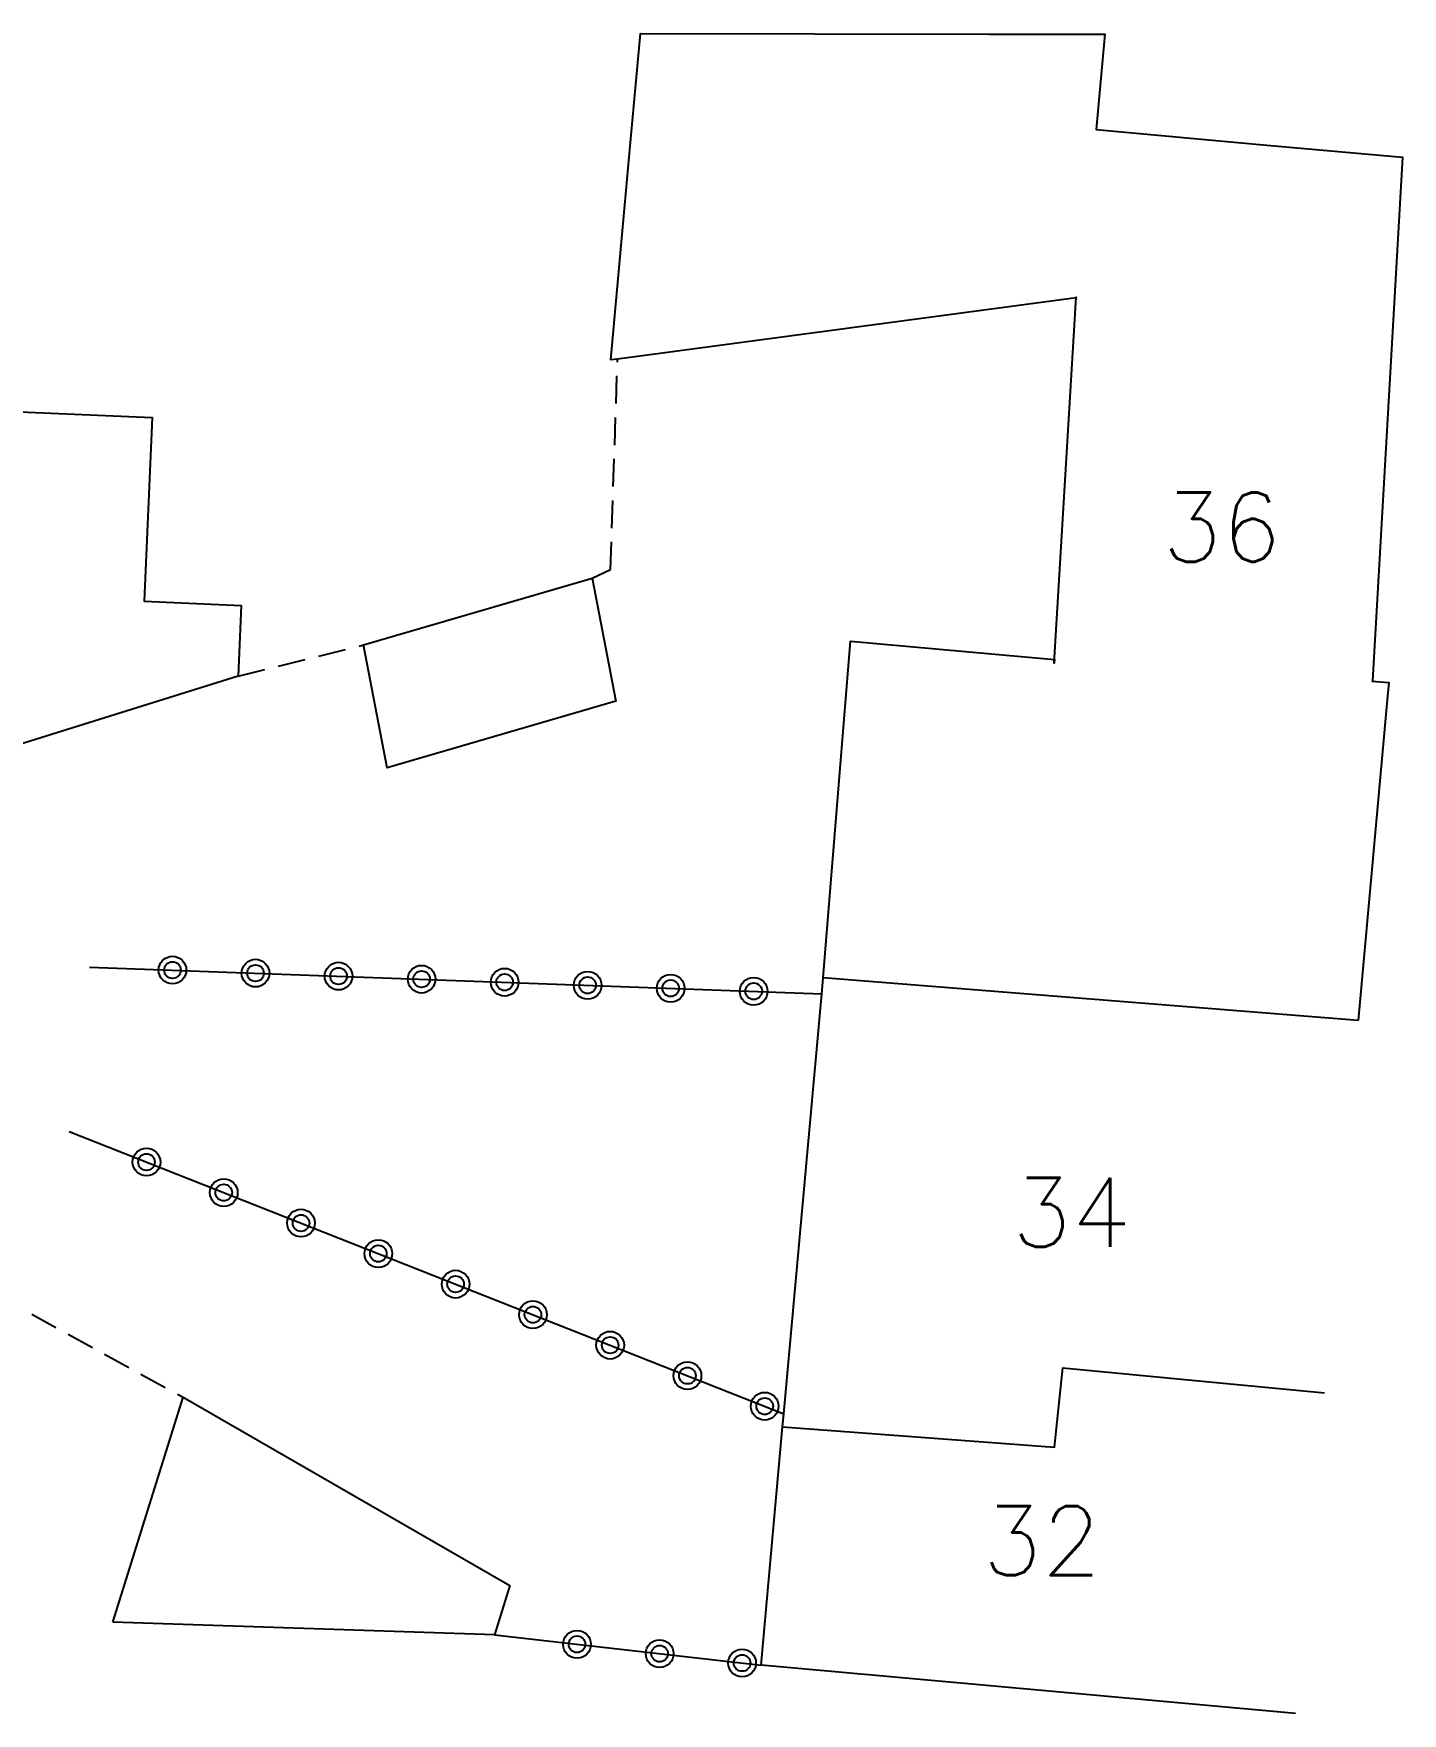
# Model space of a CAD drawing. Header units: millimetres. Extents: x 101000 to 102000, y 122000 to 122973.
# Drawn here: x 101344.87 to 101369.58, y 122261.33 to 122291.67 of the extents above; entities that cross this region are included whole.
import ezdxf
from ezdxf.enums import TextEntityAlignment as Align

# ---------------------------------------------------------------- set-up
doc = ezdxf.new("R2010")
doc.units = ezdxf.units.MM
doc.linetypes.add('DASHED', pattern=[0.75, 0.5, -0.25])
doc.layers.get('0').update_dxf_attribs({"linetype": 'CONTINUOUS'})
for name, color, linetype in [('W0101', 7, 'CONTINUOUS'), ('W0104', 1, 'CONTINUOUS'), ('W0112', 1, 'DASHED'), ('W0323', 7, 'CONTINUOUS'), ('W0991', 7, 'CONTINUOUS'), ('W1102', 7, 'CONTINUOUS')]:
    doc.layers.add(name, color=color, linetype=linetype)
doc.styles.get("Standard").update_dxf_attribs({"font": 'romans.shx', "width": 0.85})

# ---------------------------------------------------------------- blocks, each defined once
blk = doc.blocks.new('t323o')
at = {"color": 0, "linetype": 'Continuous'}
for radius in [0.25, 0.15]:
    blk.add_circle((0, 0), radius, dxfattribs=at)

msp = doc.modelspace()

# ---------------------------------------------------------------- linework, layer by layer
at = {"layer": 'W0101'}
for points in [[(101359.121, 122274.61), (101359.121, 122274.616), (101359.613, 122280.694), (101363.296, 122280.362), (101363.29, 122280.294), (101363.688, 122286.903), (101363.688, 122286.896), (101355.409, 122285.788), (101355.289, 122285.772), (101355.638, 122289.634), (101355.821, 122291.666), (101362.115, 122291.658), (101364.204, 122291.655), (101364.049, 122289.932), (101367.132, 122289.654), (101369.578, 122289.433), (101369.036, 122279.98), (101369.035, 122279.974), (101369.331, 122279.947), (101369.309, 122279.702), (101368.786, 122273.906), (101368.78, 122273.841)], [(101358.389, 122266.504), (101358.41, 122266.741), (101359.095, 122274.325), (101359.121, 122274.61)], [(101367.651, 122261.329), (101361.738, 122261.863), (101358.001, 122262.2), (101358.389, 122266.504)]]:
    msp.add_lwpolyline(points, dxfattribs=at)
at = {"layer": 'W0104'}
msp.add_lwpolyline([(101342.936, 122284.91), (101347.007, 122284.734), (101346.864, 122281.413), (101348.614, 122281.337), (101348.559, 122280.061), (101344.224, 122278.709), (101343.926, 122280.137), (101341.366, 122280.247), (101341.257, 122277.727), (101338.368, 122277.123)], dxfattribs=at)
for points in [[(101350.821, 122280.625), (101354.949, 122281.83), (101355.376, 122279.612), (101351.248, 122278.407)], [(101346.296, 122262.978), (101347.57, 122267.038), (101353.466, 122263.636), (101353.187, 122262.746), (101346.296, 122262.978)]]:
    msp.add_lwpolyline(points, close=True, dxfattribs=at)
at = {"layer": 'W0112'}
for points in [[(101354.949, 122281.83), (101355.282, 122281.987), (101355.409, 122285.788)], [(101348.559, 122280.061), (101350.821, 122280.625)], [(101339.103, 122271.462), (101339.571, 122271.423), (101347.57, 122267.038)]]:
    msp.add_lwpolyline(points, dxfattribs=at)
at = {"layer": 'W0323'}
for points in [[(101345.875, 122274.808), (101359.095, 122274.325)], [(101345.51, 122271.837), (101358.41, 122266.741)], [(101353.187, 122262.746), (101358.001, 122262.2)]]:
    msp.add_lwpolyline(points, dxfattribs=at)
at = {"layer": 'W1102'}
for points in [[(101368.78, 122273.841), (101359.121, 122274.616)], [(101358.389, 122266.504), (101363.298, 122266.139), (101363.448, 122267.567), (101368.173, 122267.119)]]:
    msp.add_lwpolyline(points, dxfattribs=at)

# ---------------------------------------------------------------- block references
at = {"layer": 'W0323'}
for p, rotation in [((101347.374, 122274.753), 357.9075977382952), ((101348.873, 122274.698), 357.9075977382952), ((101350.372, 122274.644), 357.9075977382952), ((101351.871, 122274.589), 357.9075977382952), ((101353.37, 122274.534), 357.9075977382952), ((101354.869, 122274.479), 357.9075977382952), ((101356.368, 122274.425), 357.9075977382952), ((101357.867, 122274.37), 357.9075977382952), ((101346.905, 122271.286), 338.4440590681577), ((101348.3, 122270.735), 338.4440590681577), ((101349.695, 122270.184), 338.4440590681577), ((101351.09, 122269.633), 338.4440590681577), ((101352.485, 122269.081), 338.4440590681577), ((101353.881, 122268.53), 338.4440590681577), ((101355.276, 122267.979), 338.4440590681577), ((101356.671, 122267.428), 338.4440590681577), ((101358.066, 122266.877), 338.4440590681577), ((101354.677, 122262.577), 353.529210879254), ((101356.168, 122262.408), 353.529210879254), ((101357.658, 122262.239), 353.529210879254)]:
    msp.add_blockref('t323o', p, dxfattribs=dict(at, rotation=rotation))

# ---------------------------------------------------------------- texts
at = {"layer": 'W0991'}
for s, p in [('36', (101366.317, 122282.754)), ('34', (101363.603, 122270.378)), ('32', (101363.068, 122264.448))]:
    msp.add_text(s, height=1.25, dxfattribs=at).set_placement(p, align=Align.MIDDLE_CENTER)

doc.saveas('drawing.dxf')
